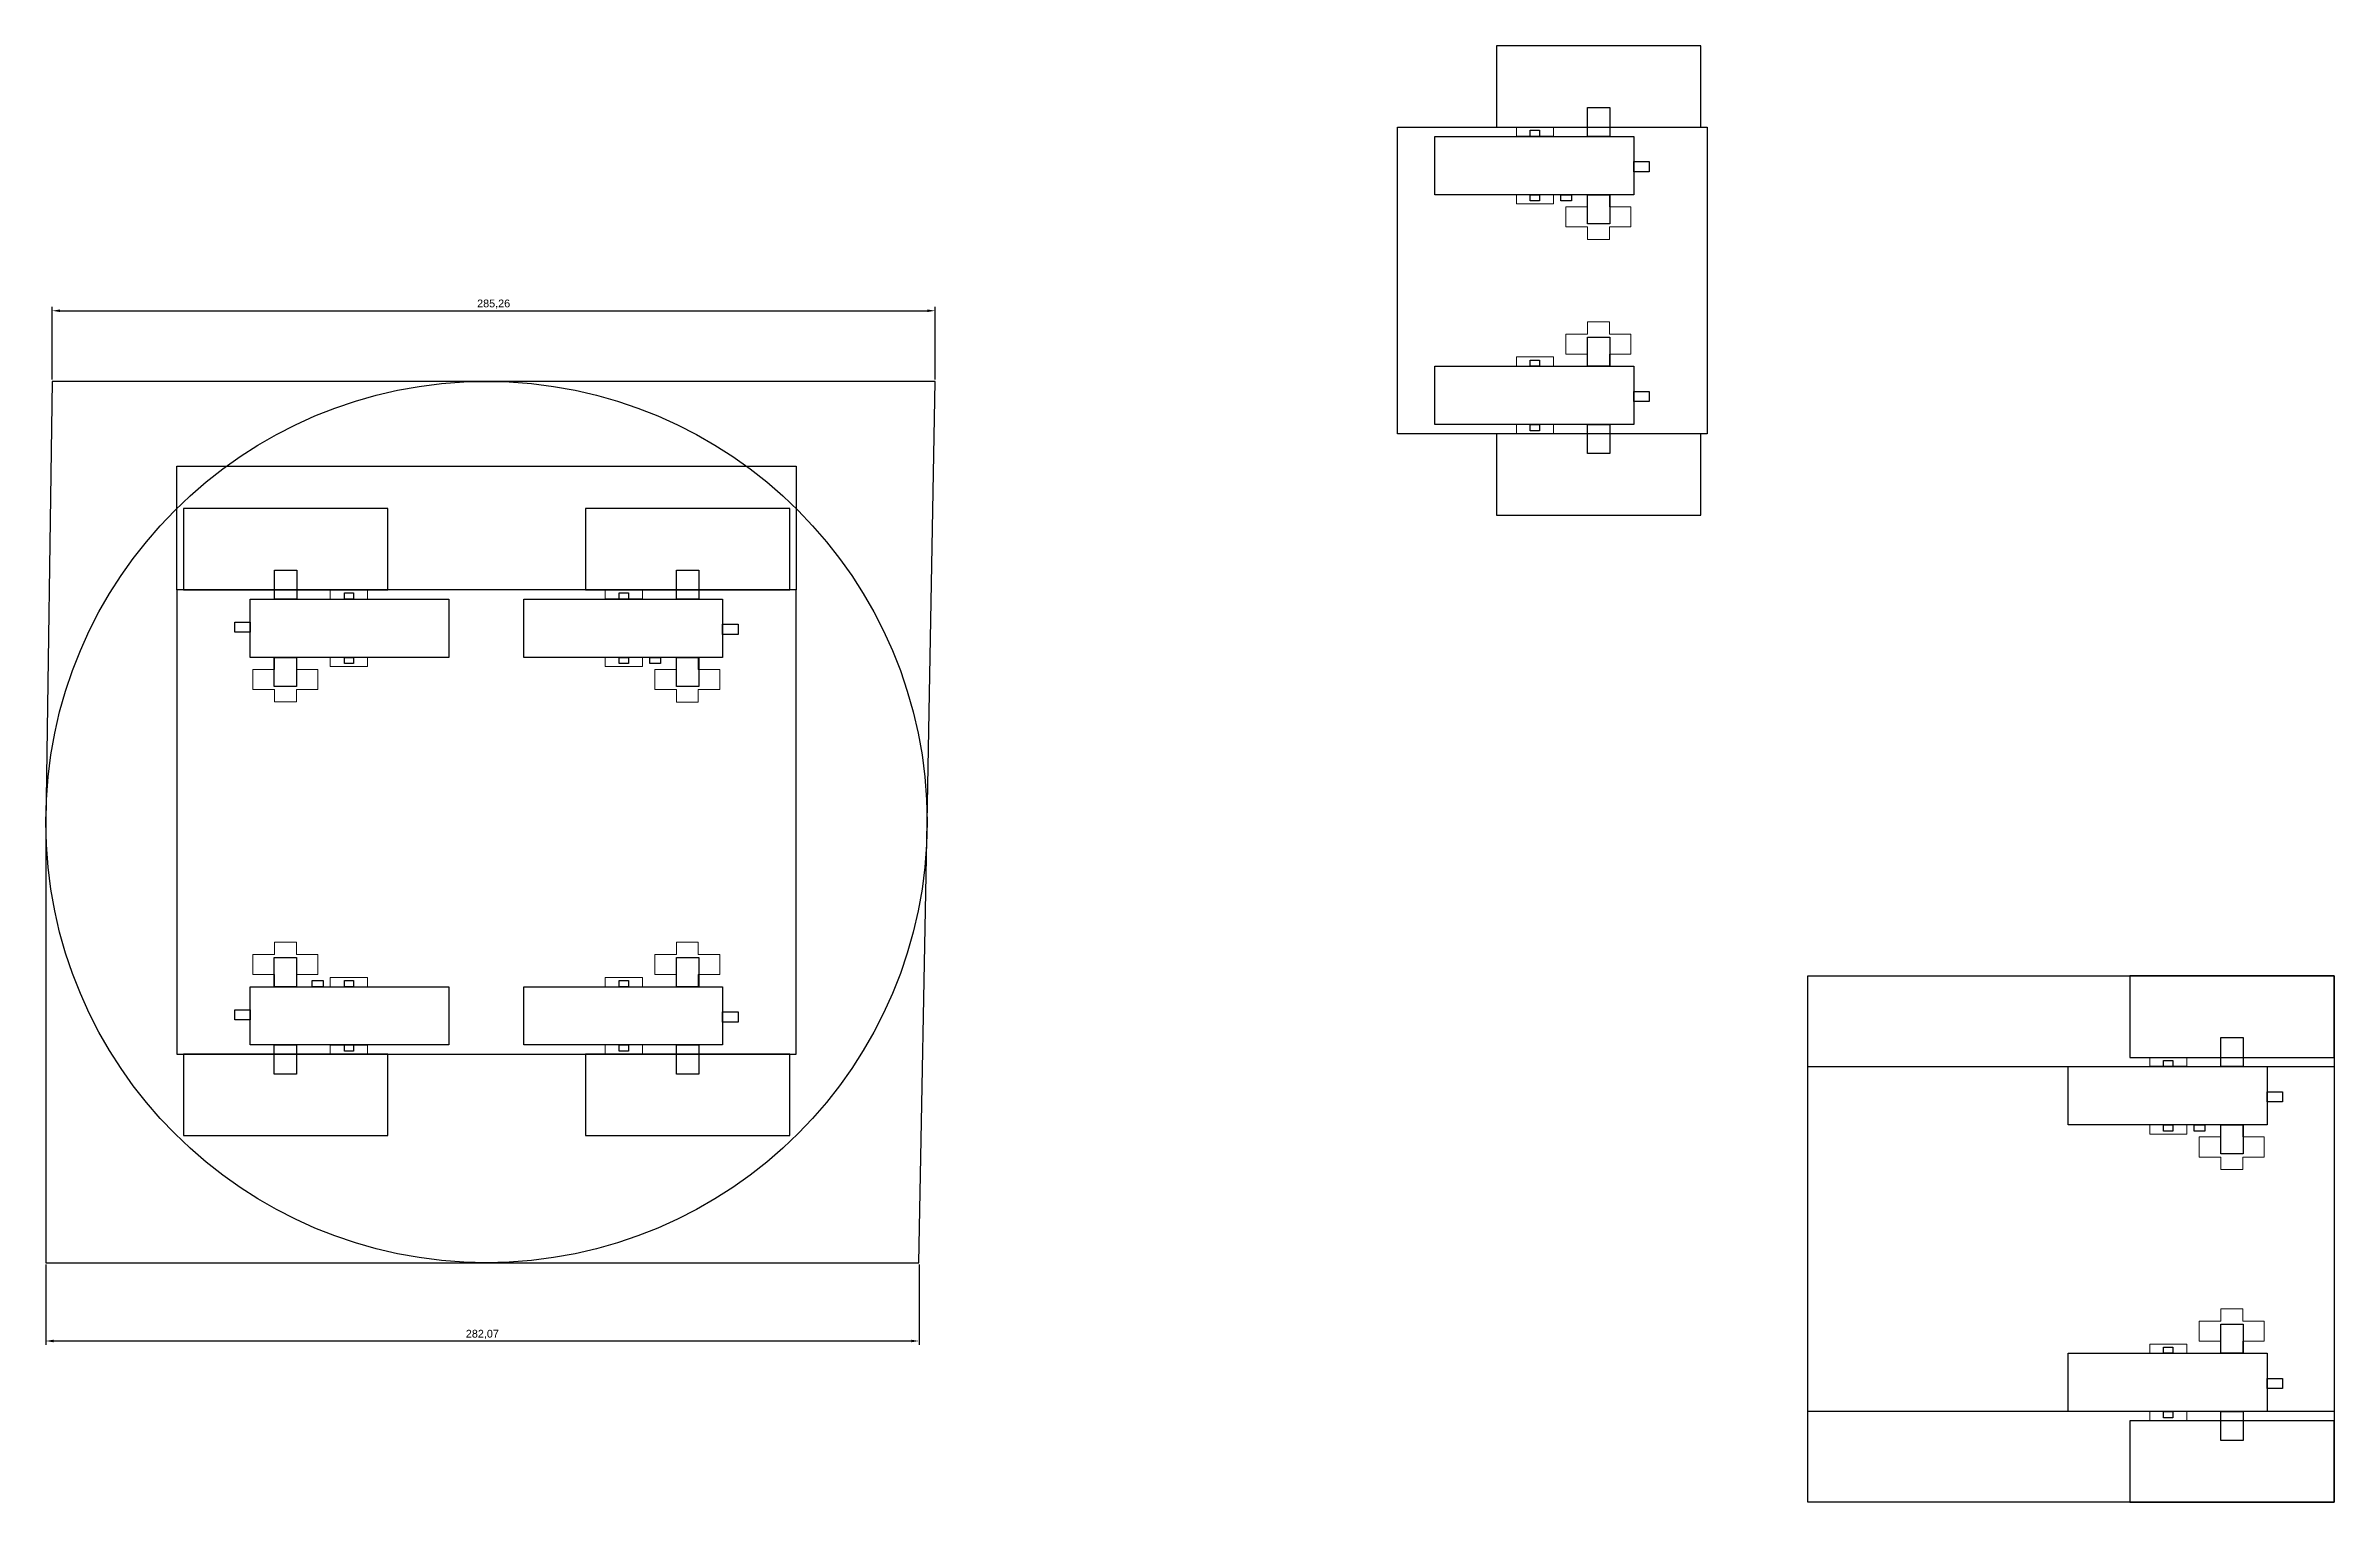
# Model space of a CAD drawing. Header units: millimetres. Extents: x 1473 to 3135, y 157 to 1758.
# Drawn here: x 2118 to 2857, y 671 to 1141 of the extents above; entities that cross this region are included whole.
import ezdxf

# ---------------------------------------------------------------- set-up
doc = ezdxf.new("R2010")
doc.units = ezdxf.units.MM
doc.layers.add('Layer 1', color=7, linetype='Continuous')
doc.styles.get("Standard").update_dxf_attribs({"font": 'arial.ttf'})
doc.dimstyles.new('ISO-25', dxfattribs={"dimtxt": 2.5, "dimasz": 2.5, "dimexe": 1.25, "dimexo": 0.625, "dimtad": 1, "dimtxsty": 'Standard', "dimcen": 2.5, "dimadec": 0, "dimazin": 0, "dimtfac": 1, "dimtmove": 0, "dimatfit": 3, "dimfxl": 1, "dimarcsym": 0})

# ---------------------------------------------------------------- blocks, each defined once
blk = doc.blocks.new('*D2')
at = {"color": 0, "lineweight": -2, "transparency": 16777216}
for p, q in [((2119.56, 1033.39), (2119.56, 1056.82)), ((2122.06, 1055.57), (2402.31, 1055.57)), ((2404.81, 1033.39), (2404.81, 1056.82))]:
    blk.add_line(p, q, dxfattribs=at)
at = {"color": 0, "transparency": 16777216}
for points in [[(2122.06, 1055.99), (2122.06, 1055.15), (2119.56, 1055.57)], [(2402.31, 1055.99), (2402.31, 1055.15), (2404.81, 1055.57)]]:
    blk.add_solid(points, dxfattribs=at)
at = {"layer": 'Defpoints', "color": 0, "transparency": 16777216}
for p in [(2404.81, 1055.57), (2119.56, 1032.76), (2404.81, 1032.76)]:
    blk.add_point(p, dxfattribs=at)
at = {"color": 0, "transparency": 16777216, "insert": (2262.18, 1057.7), "char_height": 2.5, "attachment_point": 5}
blk.add_mtext('285,26', dxfattribs=at)
blk = doc.blocks.new('*D3')
at = {"color": 0, "lineweight": -2, "transparency": 16777216}
for p, q in [((2117.51, 747.45), (2117.51, 721.54)), ((2399.58, 747.45), (2399.58, 721.54)), ((2397.08, 722.79), (2120.01, 722.79))]:
    blk.add_line(p, q, dxfattribs=at)
at = {"color": 0, "transparency": 16777216}
for points in [[(2120.01, 723.21), (2120.01, 722.38), (2117.51, 722.79)], [(2397.08, 723.21), (2397.08, 722.38), (2399.58, 722.79)]]:
    blk.add_solid(points, dxfattribs=at)
at = {"layer": 'Defpoints', "color": 0, "transparency": 16777216}
for p in [(2117.51, 748.07), (2399.58, 748.07), (2117.51, 722.79)]:
    blk.add_point(p, dxfattribs=at)
at = {"color": 0, "transparency": 16777216, "insert": (2258.54, 724.92), "char_height": 2.5, "attachment_point": 5}
blk.add_mtext('282,07', dxfattribs=at)

msp = doc.modelspace()

# ---------------------------------------------------------------- linework, layer by layer
for p, q in [((2604.548, 1111.862), (2592.554, 1111.862)), ((2310.249, 962.419), (2298.255, 962.419)), ((2209.454, 818.417), (2221.449, 818.417)), ((2809.126, 811.416), (2797.132, 811.416))]:
    msp.add_line(p, q)
for points in [[(2586.151, 1141.161), (2586.151, 1114.861), (2652.151, 1114.861), (2652.151, 1141.161), (2586.151, 1141.161)], [(2619.151, 1111.862), (2615.551, 1111.862), (2615.551, 1121.262), (2622.751, 1121.262), (2622.751, 1111.862), (2615.551, 1111.862)], [(2592.554, 1015.836), (2554.151, 1015.836), (2554.151, 1114.861), (2592.554, 1114.861)], [(2630.451, 1111.862), (2630.451, 1093.062), (2566.251, 1093.062), (2566.251, 1111.862), (2630.451, 1111.862)], [(2598.551, 1111.862), (2597.051, 1111.862), (2597.051, 1113.862), (2600.051, 1113.862), (2600.051, 1111.862), (2597.051, 1111.862)], [(2654.151, 1114.861), (2654.151, 1114.861), (2654.151, 1015.836), (2604.583, 1015.836)], [(2604.583, 1114.861), (2654.151, 1114.861)], [(2635.451, 1102.462), (2635.451, 1100.476), (2630.451, 1100.476), (2630.451, 1103.767), (2635.451, 1103.767), (2635.451, 1102.462)], [(2598.551, 1091.062), (2597.051, 1091.062), (2597.051, 1093.062), (2600.051, 1093.062), (2600.051, 1091.062), (2597.051, 1091.062)], [(2606.901, 1091.062), (2606.901, 1093.062), (2610.401, 1093.062), (2610.401, 1091.062), (2606.901, 1091.062)], [(2619.151, 1083.662), (2615.551, 1083.662), (2615.551, 1093.062), (2622.751, 1093.062), (2622.751, 1083.662), (2615.551, 1083.662)], [(2619.151, 1037.635), (2615.551, 1037.635), (2615.551, 1047.035), (2622.751, 1047.035), (2622.751, 1037.635), (2615.551, 1037.635)], [(2630.451, 1037.635), (2630.451, 1018.835), (2566.251, 1018.835), (2566.251, 1037.635), (2630.451, 1037.635)], [(2598.551, 1037.635), (2597.051, 1037.635), (2597.051, 1039.635), (2600.051, 1039.635), (2600.051, 1037.635), (2597.051, 1037.635)], [(2117.508, 890.418), (2117.508, 748.074), (2259.852, 748.074), (2399.577, 748.074), (2402.195, 890.418), (2404.814, 1032.761), (2119.555, 1032.761), (2117.508, 890.418)], [(2635.451, 1028.235), (2635.451, 1026.248), (2630.451, 1026.248), (2630.451, 1029.539), (2635.451, 1029.539), (2635.451, 1028.235)], [(2586.151, 1015.836), (2586.151, 989.536), (2652.151, 989.536), (2652.151, 1015.836), (2586.151, 1015.836)], [(2598.551, 1016.835), (2597.051, 1016.835), (2597.051, 1018.835), (2600.051, 1018.835), (2600.051, 1016.835), (2597.051, 1016.835)], [(2619.151, 1009.435), (2615.551, 1009.435), (2615.551, 1018.835), (2622.751, 1018.835), (2622.751, 1009.435), (2615.551, 1009.435)], [(2159.852, 965.418), (2159.852, 1005.418), (2359.852, 1005.418), (2359.852, 965.418), (2159.852, 965.418)], [(2162.027, 991.718), (2162.027, 965.418), (2228.027, 965.418), (2228.027, 991.718), (2162.027, 991.718)], [(2291.852, 991.718), (2291.852, 965.418), (2357.852, 965.418), (2357.852, 991.718), (2291.852, 991.718)], [(2195.027, 962.419), (2191.427, 962.419), (2191.427, 971.819), (2198.627, 971.819), (2198.627, 962.419), (2191.427, 962.419)], [(2324.852, 962.419), (2321.252, 962.419), (2321.252, 971.819), (2328.452, 971.819), (2328.452, 962.419), (2321.252, 962.419)], [(2359.852, 965.418), (2159.852, 965.418), (2159.852, 815.418), (2359.852, 815.418), (2359.852, 965.418)], [(2183.552, 943.619), (2183.552, 962.419), (2247.752, 962.419), (2247.752, 943.619), (2183.552, 943.619)], [(2215.452, 964.419), (2216.952, 964.419), (2216.952, 962.419), (2213.952, 962.419), (2213.952, 964.419), (2216.952, 964.419)], [(2336.152, 962.419), (2336.152, 943.619), (2271.952, 943.619), (2271.952, 962.419), (2336.152, 962.419)], [(2304.252, 962.419), (2302.752, 962.419), (2302.752, 964.419), (2305.752, 964.419), (2305.752, 962.419), (2302.752, 962.419)], [(2178.552, 953.019), (2178.552, 955.006), (2183.552, 955.006), (2183.552, 951.715), (2178.552, 951.715), (2178.552, 953.019)], [(2341.152, 953.019), (2341.152, 951.033), (2336.152, 951.033), (2336.152, 954.324), (2341.152, 954.324), (2341.152, 953.019)], [(2194.852, 943.619), (2198.452, 943.619), (2198.452, 934.219), (2191.252, 934.219), (2191.252, 943.619), (2198.452, 943.619)], [(2215.452, 943.619), (2216.952, 943.619), (2216.952, 941.619), (2213.952, 941.619), (2213.952, 943.619), (2216.952, 943.619)], [(2304.252, 941.619), (2302.752, 941.619), (2302.752, 943.619), (2305.752, 943.619), (2305.752, 941.619), (2302.752, 941.619)], [(2312.602, 941.619), (2312.602, 943.619), (2316.102, 943.619), (2316.102, 941.619), (2312.602, 941.619)], [(2324.852, 934.219), (2321.252, 934.219), (2321.252, 943.619), (2328.452, 943.619), (2328.452, 934.219), (2321.252, 934.219)], [(2194.852, 846.617), (2198.452, 846.617), (2198.452, 837.217), (2191.252, 837.217), (2191.252, 846.617), (2198.452, 846.617)], [(2324.852, 837.217), (2321.252, 837.217), (2321.252, 846.617), (2328.452, 846.617), (2328.452, 837.217), (2321.252, 837.217)], [(2183.552, 818.417), (2183.552, 837.217), (2247.752, 837.217), (2247.752, 818.417), (2183.552, 818.417)], [(2207.102, 839.217), (2207.102, 837.217), (2203.602, 837.217), (2203.602, 839.217), (2207.102, 839.217)], [(2215.452, 839.217), (2216.952, 839.217), (2216.952, 837.217), (2213.952, 837.217), (2213.952, 839.217), (2216.952, 839.217)], [(2336.152, 837.217), (2336.152, 818.417), (2271.952, 818.417), (2271.952, 837.217), (2336.152, 837.217)], [(2304.252, 837.217), (2302.752, 837.217), (2302.752, 839.217), (2305.752, 839.217), (2305.752, 837.217), (2302.752, 837.217)], [(2686.728, 840.715), (2856.728, 840.715), (2856.728, 670.715), (2686.728, 670.715), (2686.728, 840.715)], [(2790.728, 840.715), (2790.728, 814.415), (2856.728, 814.415), (2856.728, 840.715), (2790.728, 840.715)], [(2178.552, 827.817), (2178.552, 829.803), (2183.552, 829.803), (2183.552, 826.512), (2178.552, 826.512), (2178.552, 827.817)], [(2341.152, 827.817), (2341.152, 825.83), (2336.152, 825.83), (2336.152, 829.121), (2341.152, 829.121), (2341.152, 827.817)], [(2823.728, 811.416), (2820.128, 811.416), (2820.128, 820.816), (2827.328, 820.816), (2827.328, 811.416), (2820.128, 811.416)], [(2162.027, 815.418), (2162.027, 789.118), (2228.027, 789.118), (2228.027, 815.418), (2162.027, 815.418)], [(2194.852, 818.417), (2198.452, 818.417), (2198.452, 809.017), (2191.252, 809.017), (2191.252, 818.417), (2198.452, 818.417)], [(2215.452, 818.417), (2216.952, 818.417), (2216.952, 816.417), (2213.952, 816.417), (2213.952, 818.417), (2216.952, 818.417)], [(2291.852, 815.418), (2291.852, 789.118), (2357.852, 789.118), (2357.852, 815.418), (2291.852, 815.418)], [(2304.252, 816.417), (2302.752, 816.417), (2302.752, 818.417), (2305.752, 818.417), (2305.752, 816.417), (2302.752, 816.417)], [(2324.852, 809.017), (2321.252, 809.017), (2321.252, 818.417), (2328.452, 818.417), (2328.452, 809.017), (2321.252, 809.017)], [(2803.128, 811.416), (2801.628, 811.416), (2801.628, 813.416), (2804.628, 813.416), (2804.628, 811.416), (2801.628, 811.416)], [(2856.728, 700.014), (2686.728, 700.014), (2686.728, 811.416), (2856.728, 811.416), (2856.728, 700.014)], [(2835.028, 811.416), (2835.028, 792.616), (2770.828, 792.616), (2770.828, 811.416), (2835.028, 811.416)], [(2840.028, 802.016), (2840.028, 800.03), (2835.028, 800.03), (2835.028, 803.321), (2840.028, 803.321), (2840.028, 802.016)], [(2803.128, 790.616), (2801.628, 790.616), (2801.628, 792.616), (2804.628, 792.616), (2804.628, 790.616), (2801.628, 790.616)], [(2811.478, 790.616), (2811.478, 792.616), (2814.978, 792.616), (2814.978, 790.616), (2811.478, 790.616)], [(2823.728, 783.216), (2820.128, 783.216), (2820.128, 792.616), (2827.328, 792.616), (2827.328, 783.216), (2820.128, 783.216)], [(2823.728, 718.814), (2820.128, 718.814), (2820.128, 728.214), (2827.328, 728.214), (2827.328, 718.814), (2820.128, 718.814)], [(2835.028, 718.814), (2835.028, 700.014), (2770.828, 700.014), (2770.828, 718.814), (2835.028, 718.814)], [(2803.128, 718.814), (2801.628, 718.814), (2801.628, 720.814), (2804.628, 720.814), (2804.628, 718.814), (2801.628, 718.814)], [(2840.028, 709.414), (2840.028, 707.427), (2835.028, 707.427), (2835.028, 710.718), (2840.028, 710.718), (2840.028, 709.414)], [(2790.728, 697.015), (2790.728, 670.715), (2856.728, 670.715), (2856.728, 697.015), (2790.728, 697.015)], [(2803.128, 698.014), (2801.628, 698.014), (2801.628, 700.014), (2804.628, 700.014), (2804.628, 698.014), (2801.628, 698.014)], [(2823.728, 690.614), (2820.128, 690.614), (2820.128, 700.014), (2827.328, 700.014), (2827.328, 690.614), (2820.128, 690.614)]]:
    msp.add_lwpolyline(points)
msp.add_circle((2259.852, 890.418), 142.344)
at = {"layer": 'Layer 1', "lineweight": 0}
for points in [[(2592.554, 1113.238), (2592.554, 1114.861), (2554.151, 1114.861)], [(2604.583, 1111.862), (2592.554, 1111.862), (2592.554, 1114.861)], [(2604.583, 1114.861), (2604.583, 1111.862)], [(2654.151, 1114.861), (2615.551, 1114.861)], [(2604.583, 1090.064), (2592.554, 1090.064), (2592.554, 1093.062), (2604.583, 1093.062), (2604.583, 1090.064)], [(2629.56, 1082.655), (2622.575, 1082.655), (2622.575, 1078.634), (2615.555, 1078.634), (2615.555, 1082.655), (2608.57, 1082.655), (2608.57, 1089.146), (2615.555, 1089.146), (2615.555, 1093.133), (2622.575, 1093.133), (2622.575, 1089.146), (2629.56, 1089.146), (2629.56, 1082.655)], [(2629.56, 1041.551), (2622.575, 1041.551), (2622.575, 1037.529), (2615.555, 1037.529), (2615.555, 1041.551), (2608.57, 1041.551), (2608.57, 1048.042), (2615.555, 1048.042), (2615.555, 1052.028), (2622.575, 1052.028), (2622.575, 1048.042), (2629.56, 1048.042), (2629.56, 1041.551)], [(2604.583, 1037.635), (2592.554, 1037.635), (2592.554, 1040.633), (2604.583, 1040.633), (2604.583, 1037.635)], [(2592.554, 1015.836), (2592.554, 1018.835), (2604.583, 1018.835), (2604.583, 1015.836)], [(2604.583, 1017.459), (2604.583, 1015.836), (2654.151, 1015.836)], [(2221.449, 965.418), (2221.449, 962.419), (2209.419, 962.419), (2209.419, 965.418)], [(2310.285, 962.419), (2298.255, 962.419), (2298.255, 965.418)], [(2310.285, 965.418), (2310.285, 962.419)], [(2184.442, 939.703), (2191.427, 939.703), (2191.427, 943.725), (2198.448, 943.725), (2198.448, 939.703), (2205.433, 939.703), (2205.433, 933.212), (2198.448, 933.212), (2198.448, 929.226), (2191.427, 929.226), (2191.427, 933.212), (2184.442, 933.212), (2184.442, 939.703)], [(2209.419, 943.619), (2221.449, 943.619), (2221.449, 940.621), (2209.419, 940.621), (2209.419, 943.619)], [(2310.285, 940.621), (2298.255, 940.621), (2298.255, 943.619), (2310.285, 943.619), (2310.285, 940.621)], [(2335.261, 933.212), (2328.276, 933.212), (2328.276, 929.191), (2321.256, 929.191), (2321.256, 933.212), (2314.271, 933.212), (2314.271, 939.703), (2321.256, 939.703), (2321.256, 943.69), (2328.276, 943.69), (2328.276, 939.703), (2335.261, 939.703), (2335.261, 933.212)], [(2184.442, 847.623), (2191.427, 847.623), (2191.427, 851.645), (2198.448, 851.645), (2198.448, 847.623), (2205.433, 847.623), (2205.433, 841.132), (2198.448, 841.132), (2198.448, 837.146), (2191.427, 837.146), (2191.427, 841.132), (2184.442, 841.132), (2184.442, 847.623)], [(2335.261, 841.132), (2328.276, 841.132), (2328.276, 837.111), (2321.256, 837.111), (2321.256, 841.132), (2314.271, 841.132), (2314.271, 847.623), (2321.256, 847.623), (2321.256, 851.61), (2328.276, 851.61), (2328.276, 847.623), (2335.261, 847.623), (2335.261, 841.132)], [(2209.419, 840.215), (2221.449, 840.215), (2221.449, 837.217), (2209.419, 837.217), (2209.419, 840.215)], [(2310.285, 837.217), (2298.255, 837.217), (2298.255, 840.215), (2310.285, 840.215), (2310.285, 837.217)], [(2209.419, 815.418), (2209.419, 818.417)], [(2209.419, 818.417), (2221.449, 818.417), (2221.449, 815.418)], [(2298.255, 815.418), (2298.255, 818.417), (2310.285, 818.417), (2310.285, 815.418)], [(2809.161, 811.416), (2797.132, 811.416), (2797.132, 814.415)], [(2809.161, 814.415), (2809.161, 811.416)], [(2809.161, 789.618), (2797.132, 789.618), (2797.132, 792.616), (2809.161, 792.616), (2809.161, 789.618)], [(2834.138, 782.21), (2827.153, 782.21), (2827.153, 778.188), (2820.133, 778.188), (2820.133, 782.21), (2813.148, 782.21), (2813.148, 788.701), (2820.133, 788.701), (2820.133, 792.687), (2827.153, 792.687), (2827.153, 788.701), (2834.138, 788.701), (2834.138, 782.21)], [(2834.138, 722.73), (2827.153, 722.73), (2827.153, 718.708), (2820.133, 718.708), (2820.133, 722.73), (2813.148, 722.73), (2813.148, 729.221), (2820.133, 729.221), (2820.133, 733.207), (2827.153, 733.207), (2827.153, 729.221), (2834.138, 729.221), (2834.138, 722.73)], [(2809.161, 718.814), (2797.132, 718.814), (2797.132, 721.812), (2809.161, 721.812), (2809.161, 718.814)], [(2797.132, 697.015), (2797.132, 700.014), (2809.161, 700.014), (2809.161, 697.015)]]:
    msp.add_lwpolyline(points, dxfattribs=at)

# ---------------------------------------------------------------- dimensions: what is measured, and where the dimension line sits
for base, p1, p2, picture, middle in [((2404.814, 1055.569), (2119.555, 1032.761), (2404.814, 1032.761), '*D2', (2262.184, 1057.697)), ((2117.508, 722.792), (2399.577, 748.074), (2117.508, 748.074), '*D3', (2258.543, 724.919))]:
    dim = msp.add_linear_dim(base=base, p1=p1, p2=p2, dimstyle='ISO-25')
    dim.commit()
    dim.dimension.update_dxf_attribs({"geometry": picture, "text_midpoint": middle})

doc.saveas('drawing.dxf')
